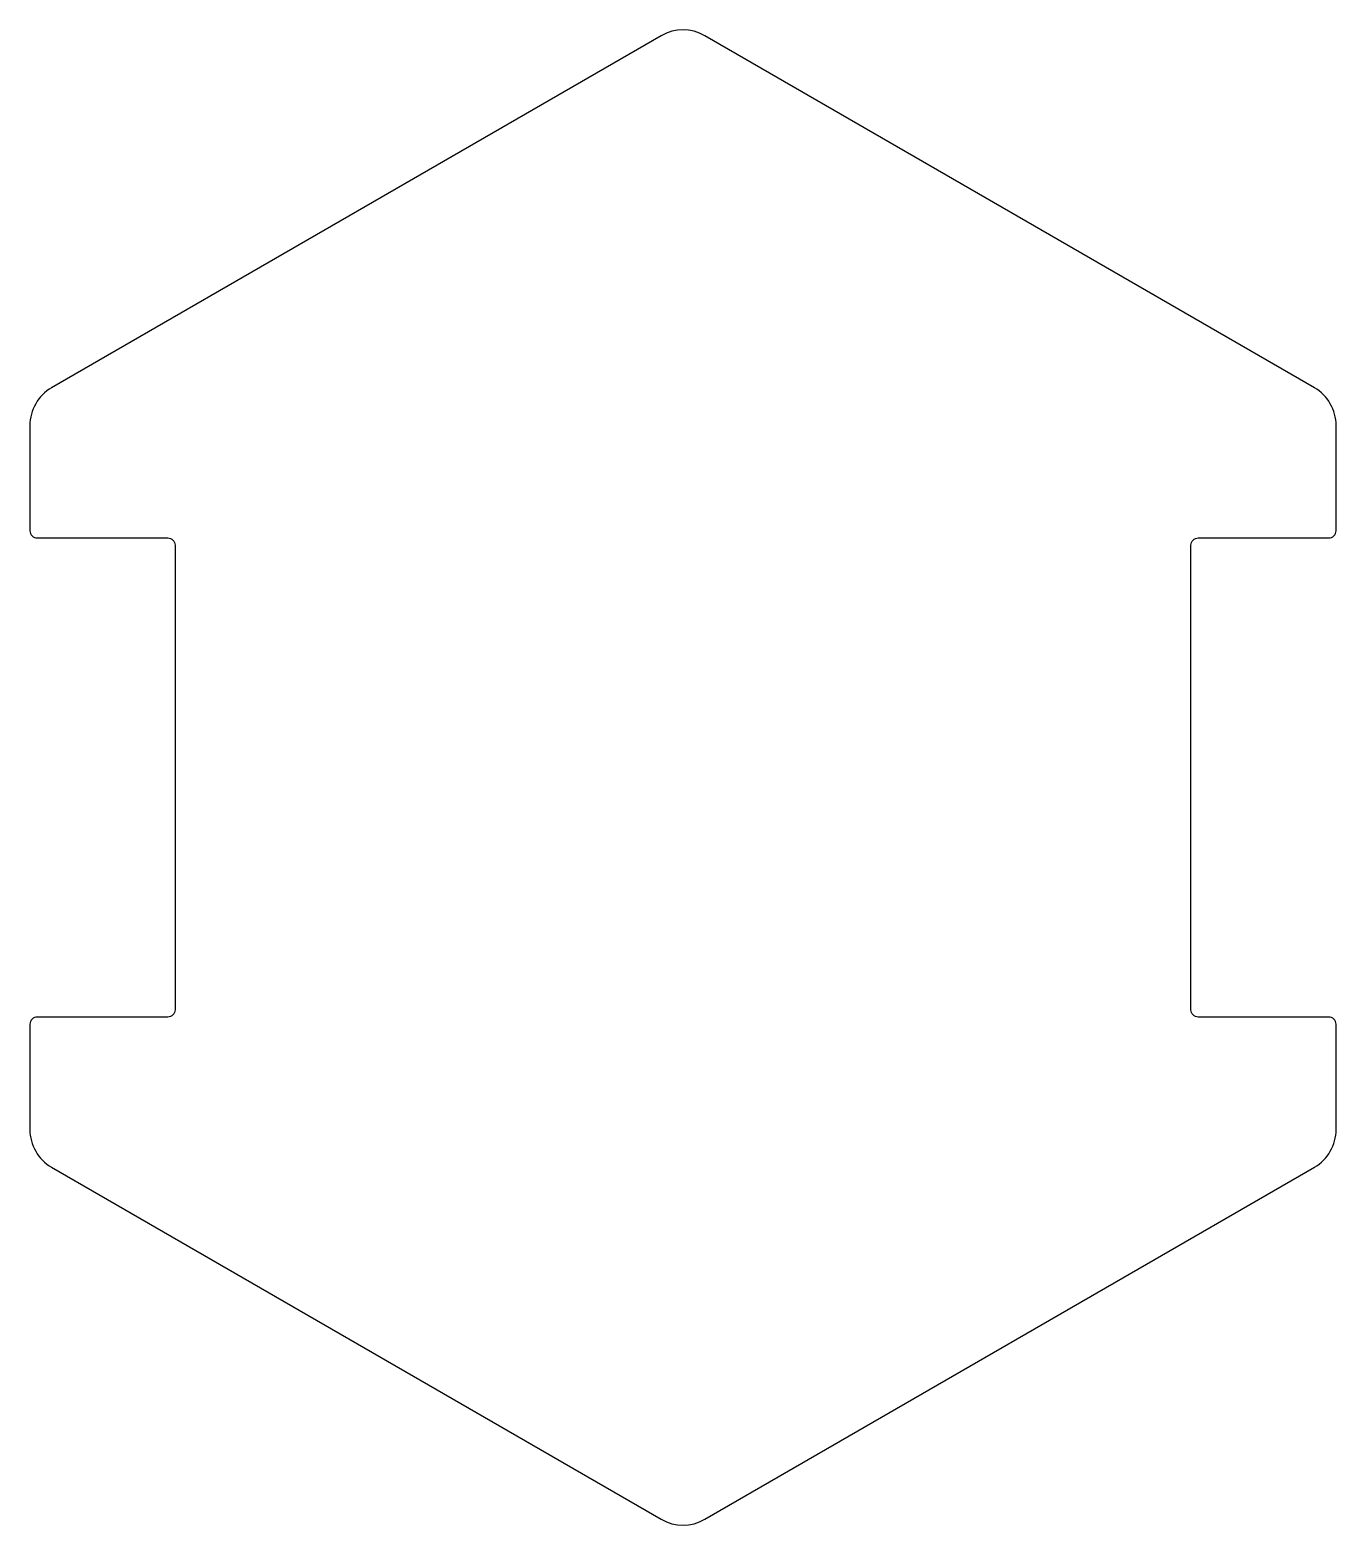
# Model space of a CAD drawing. Header units: millimetres. Extents: x -45 to 45, y -51 to 51.
import ezdxf

# ---------------------------------------------------------------- set-up
doc = ezdxf.new("R2010")
doc.units = ezdxf.units.MM
doc.layers.get('0').update_dxf_attribs({"linetype": 'CONTINUOUS'})

msp = doc.modelspace()

# ---------------------------------------------------------------- linework, layer by layer
msp.add_lwpolyline([(44.5, 16.5, 0.414214), (45, 17), (45, 24.25, 0.267949), (43.5, 26.85), (1.5, 51.1, 0.267949), (-1.5, 51.1), (-43.5, 26.85, 0.267949), (-45, 24.25), (-45, 17, 0.414214), (-44.5, 16.5), (-35.5, 16.5, -0.414214), (-35, 16), (-35, -16, -0.414214), (-35.5, -16.5), (-44.5, -16.5, 0.414214), (-45, -17), (-45, -24.25, 0.267949), (-43.5, -26.85), (-1.5, -51.1, 0.267949), (1.5, -51.1), (43.5, -26.85, 0.267949), (45, -24.25), (45, -17, 0.414214), (44.5, -16.5), (35.5, -16.5, -0.414214), (35, -16), (35, 16, -0.414214), (35.5, 16.5)], format="xyb", close=True)

doc.saveas('drawing.dxf')
